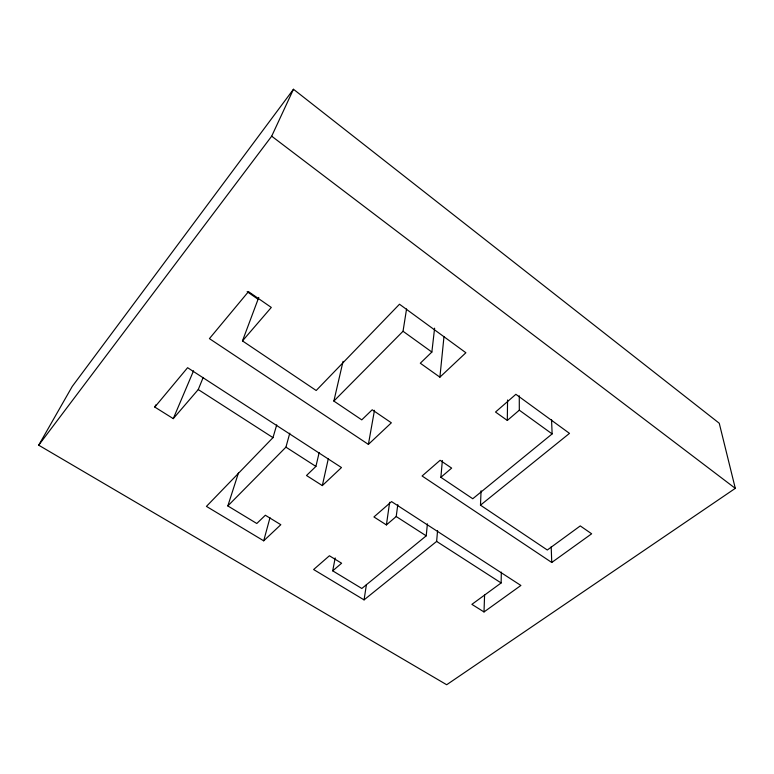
<?xml version="1.0" encoding="UTF-8"?>
<svg xmlns="http://www.w3.org/2000/svg" width="774" height="774" viewBox="0 0 774 774"><rect width="100%" height="100%" fill="white"/><g stroke="black" fill="none" stroke-linecap="round" stroke-linejoin="round"><path stroke-width="1.16" d="M551.543 419.566L552.133 433.914L472.759 498.746L440.88 477.326L451.648 468.106L440.116 460.288L422.091 475.991L551.756 562.475L591.646 533.789L580.268 525.914L547.305 550.004L480.48 505.161L569.49 433.372L515.881 394.314L495.524 412.039L507.309 420.456L507.57 399.974M397.797 504.629L396.211 516.529L386.41 524.917L373.929 516.955L391.547 501.6L520.892 585.463L484.011 611.953L471.888 604.359L501.136 582.957L501.32 572.121M484.011 611.953L484.582 595.061M480.48 505.161L481.07 490.784M440.88 477.326L442.36 460.491M427.403 523.834L426.222 535.84L361.826 588.482L332.704 570.844L341.615 563.23L329.405 555.771L313.625 569.529L364.061 599.879L436.633 541.413L437.571 530.577M434.611 328.157L431.863 352.044L420.311 363.219L439.893 377.17L443.976 336.7M386.41 524.917L389.641 502.287M364.061 599.879L366.45 584.476M439.893 377.17L465.88 352.741L399.49 304.23L316.189 390.502L242.475 340.908L271.297 307.442L248.493 291.634L209.425 338.625L368.395 444.392L391.354 422.807L372.197 409.775L361.768 419.866L333.865 401.077L403.031 331.262L406.563 308.961M368.395 444.392L374.471 410.297M332.704 570.844L335.181 557.938M319.169 452.538L315.908 466.422L306.504 475.507L322.332 485.588L328.292 458.769M333.865 401.077L343.056 361.342M276.724 424.878L272.98 437.629L206.435 506.389L263.702 540.823L269.981 517.719M263.702 540.823L280.817 524.704L265.347 515.242L256.794 523.495L227.827 505.935L285.935 447.149L289.786 433.169M227.827 505.935L238.46 472.914M242.475 340.908L258.768 297.409M155.777 404.899L154.79 407.066L173.27 418.637L198.25 389.554L203.185 377.46M173.27 418.637L193.558 370.785M38.7 445.195L271.684 136.185L293.472 89.262L719.249 423.243L735.3 488.355L446.675 684.738L38.7 445.195L72.205 386.497L293.472 89.262M154.79 407.066L187.598 367.698L341.479 467.554L322.332 485.588M507.309 420.456L519.306 410.181L519.277 395.785M436.633 541.413L501.136 582.957M396.211 516.529L426.222 535.84M198.25 389.554L272.98 437.629M285.935 447.149L315.908 466.422M247.148 291.692L258.081 299.267M403.031 331.262L431.863 352.044M519.306 410.181L552.133 433.914M271.684 136.185L735.3 488.355M551.194 546.783L551.756 562.475"/></g></svg>
